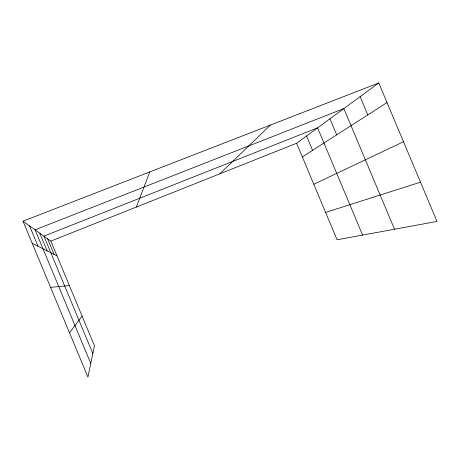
<?xml version="1.0" encoding="UTF-8"?>
<svg xmlns="http://www.w3.org/2000/svg" width="460" height="460" viewBox="0 0 460 460"><rect width="100%" height="100%" fill="white"/><g stroke="black" fill="none" stroke-linecap="round" stroke-linejoin="round"><path stroke-width="0.69" d="M136.344 207.058L149.776 171.925M69.523 332.862L82.093 316.083M219.782 173.84L270.377 125.068M296.602 143.255L378.787 82.949L437 221.438L337.077 239.769L296.602 143.255L50.841 241.097L23 221.179L378.787 82.949M302.329 156.923L387.027 102.551M313.789 184.247L403.506 141.755M325.605 212.416L420.497 182.177M50.571 287.362L69.368 285.545M32.194 243.242L57.017 255.915M360.117 96.646L367.787 114.902M394.513 229.23L343.85 108.583L35.087 229.827L90.77 363.457M329.952 118.784L336.703 134.86M362.595 235.083L317.596 127.845L43.924 236.147L92.834 353.522M306.544 135.959L312.582 150.345M50.841 241.097L94.455 345.742L87.935 377.05L23 221.179M47.581 238.769L54.113 254.432M39.79 233.191L47.161 250.884M29.509 225.837L37.996 246.203"/></g></svg>
